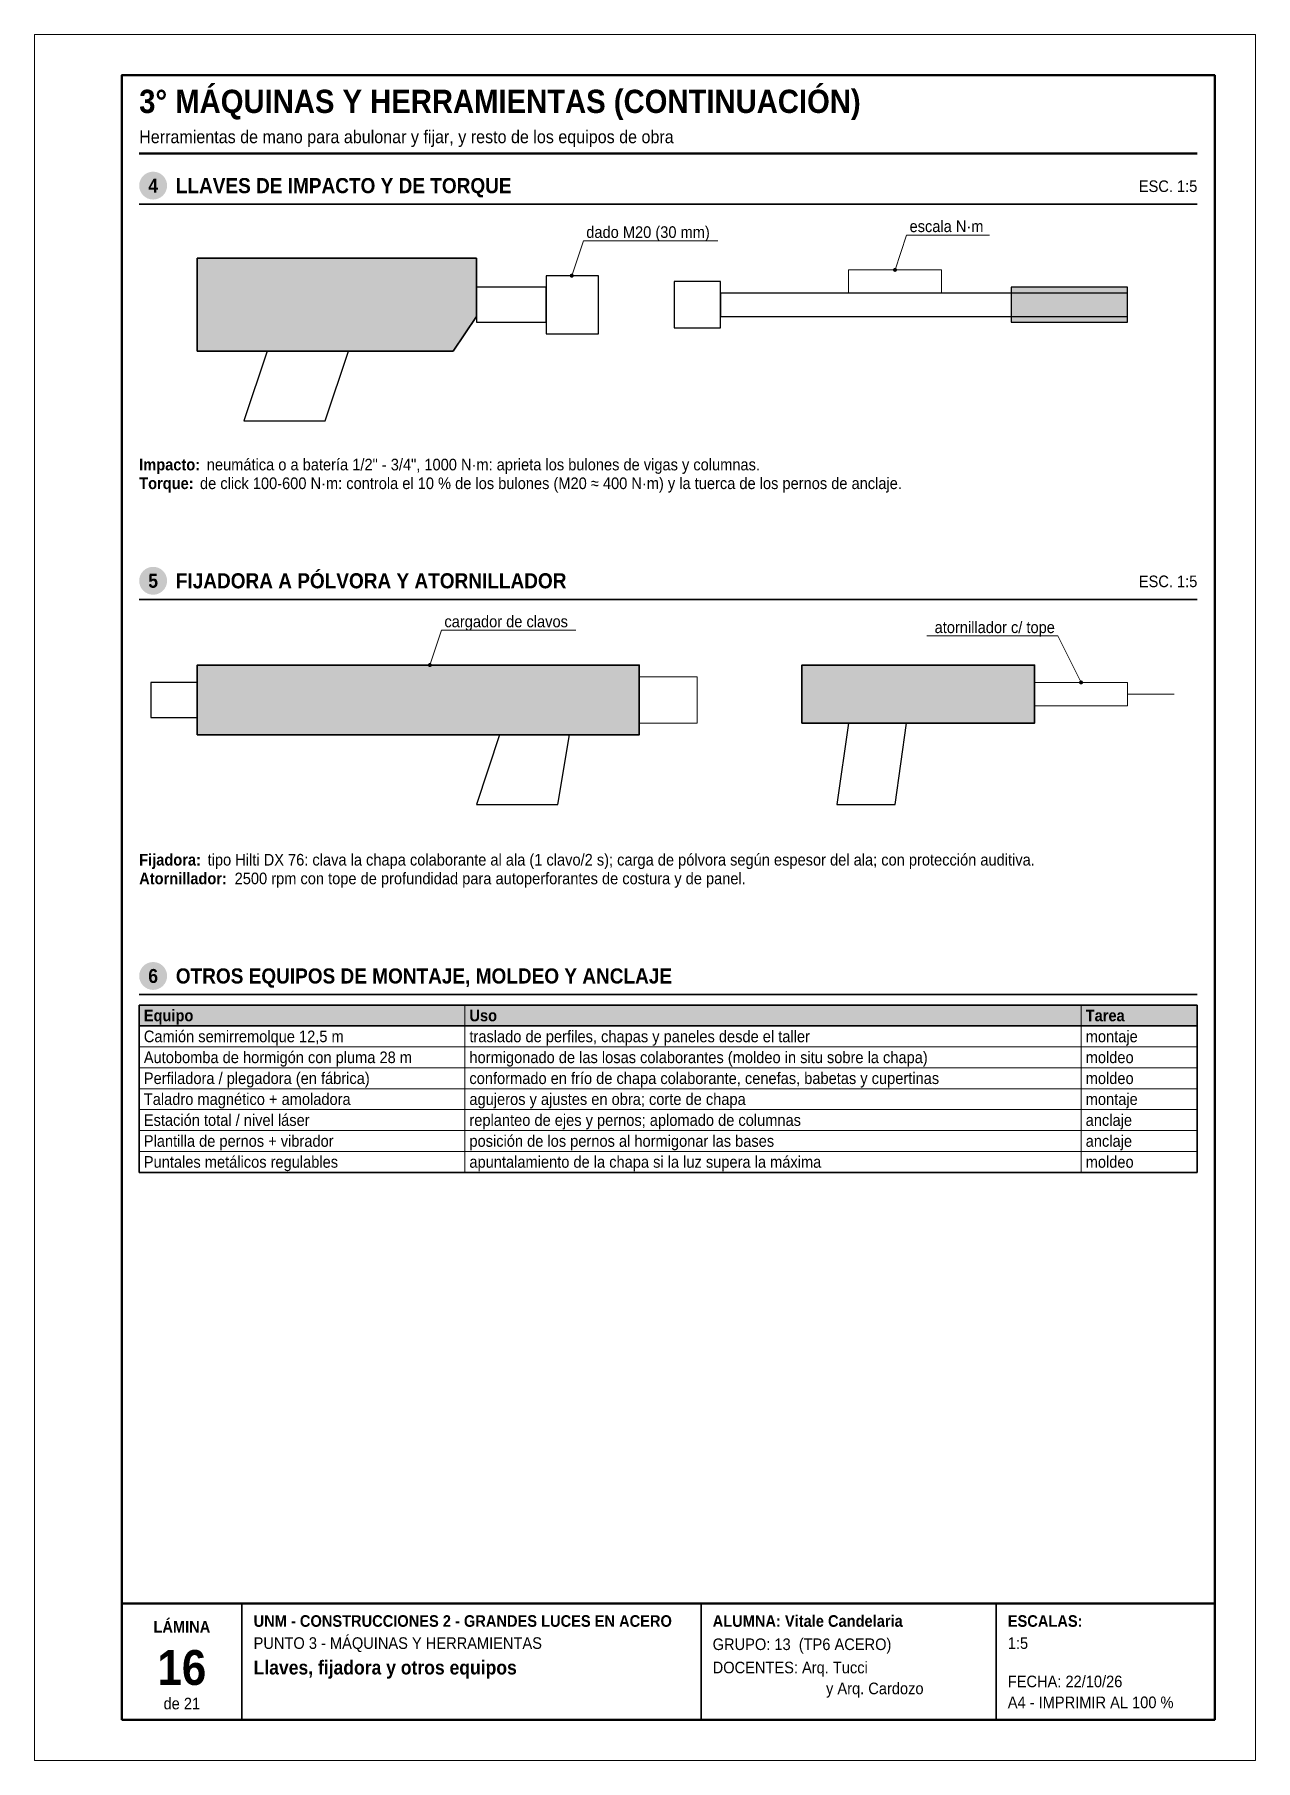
# Model space of a CAD drawing. Header units: millimetres. Extents: x 0 to 210, y 0 to 297.
import ezdxf
from ezdxf.enums import TextEntityAlignment as Align

# ---------------------------------------------------------------- set-up
doc = ezdxf.new("R2010")
doc.units = ezdxf.units.MM
doc.header["$LTSCALE"] = 0.35
for name, color, linetype in [('0-MARCO', 7, 'Continuous'), ('1-SECCION', 7, 'Continuous'), ('1-VISTA', 7, 'Continuous'), ('2-RAYADO', 8, 'Continuous'), ('3-REFS', 7, 'Continuous'), ('3-TABLAS', 7, 'Continuous'), ('3-TEXTOS', 7, 'Continuous'), ('3-TITULOS', 7, 'Continuous')]:
    doc.layers.add(name, color=color, linetype=linetype)
doc.styles.add('ARIAL', font='arial.ttf')
doc.styles.add('ARIAL-NEGRITA', font='arialbd.ttf')

msp = doc.modelspace()

# ---------------------------------------------------------------- hatches: boundary and pattern name
at = {"layer": '2-RAYADO', "true_color": 0xd7d7d7}
h = msp.add_hatch(color=254, dxfattribs=at)
h.dxf.hatch_style = 1
h.paths.add_polyline_path([(28, 242.5), (72, 242.5), (76, 248.5), (76, 258.5), (28, 258.5)])
at = {"layer": '2-RAYADO', "true_color": 0x3c3c3c}
h = msp.add_hatch(color=250, dxfattribs=at)
h.dxf.hatch_style = 1
h.paths.add_polyline_path([(168, 247.5), (188, 247.5), (188, 253.5), (168, 253.5)])
at = {"layer": '2-RAYADO', "true_color": 0xd7d7d7}
h = msp.add_hatch(color=254, dxfattribs=at)
h.dxf.hatch_style = 1
h.paths.add_polyline_path([(28, 176.5), (104, 176.5), (104, 188.5), (28, 188.5)])
h = msp.add_hatch(color=254, dxfattribs=at)
h.dxf.hatch_style = 1
h.paths.add_polyline_path([(132, 178.5), (172, 178.5), (172, 188.5), (132, 188.5)])
at = {"layer": '3-REFS'}
h = msp.add_hatch(color=7, dxfattribs=at)
h.dxf.hatch_style = 1
edge = h.paths.add_edge_path()
edge.add_arc((92.4, 255.5), 0.35, 0, 360)
h = msp.add_hatch(color=7, dxfattribs=at)
h.dxf.hatch_style = 1
edge = h.paths.add_edge_path()
edge.add_arc((148, 256.5), 0.35, 0, 360)
h = msp.add_hatch(color=7, dxfattribs=at)
h.dxf.hatch_style = 1
edge = h.paths.add_edge_path()
edge.add_arc((68, 188.5), 0.35, 0, 360)
h = msp.add_hatch(color=7, dxfattribs=at)
h.dxf.hatch_style = 1
edge = h.paths.add_edge_path()
edge.add_arc((180, 185.5), 0.35, 0, 360)
at = {"layer": '3-TABLAS', "true_color": 0xe6e6e6}
h = msp.add_hatch(color=254, dxfattribs=at)
h.dxf.hatch_style = 1
h.paths.add_polyline_path([(18, 130), (200, 130), (200, 126.4), (18, 126.4)])
at = {"layer": '3-TITULOS'}
h = msp.add_hatch(color=7, dxfattribs=at)
h.dxf.hatch_style = 1
edge = h.paths.add_edge_path()
edge.add_arc((20.4, 271), 2.4, 0, 360)
h = msp.add_hatch(color=7, dxfattribs=at)
h.dxf.hatch_style = 1
edge = h.paths.add_edge_path()
edge.add_arc((20.4, 203), 2.4, 0, 360)
h = msp.add_hatch(color=7, dxfattribs=at)
h.dxf.hatch_style = 1
edge = h.paths.add_edge_path()
edge.add_arc((20.4, 135), 2.4, 0, 360)

# ---------------------------------------------------------------- linework, layer by layer
at = {"layer": '0-MARCO', "color": 9, "lineweight": 0}
msp.add_lwpolyline([(0, 0), (210, 0), (210, 297), (0, 297)], close=True, dxfattribs=at)
at = {"layer": '0-MARCO', "lineweight": 50}
msp.add_lwpolyline([(15, 7), (203, 7), (203, 290), (15, 290)], close=True, dxfattribs=at)
msp.add_lwpolyline([(15, 27), (203, 27)], dxfattribs=at)
at = {"layer": '0-MARCO', "lineweight": 35}
for points in [[(35.68, 7), (35.68, 27)], [(114.64, 7), (114.64, 27)], [(165.4, 7), (165.4, 27)]]:
    msp.add_lwpolyline(points, dxfattribs=at)
at = {"layer": '1-SECCION', "lineweight": 35}
for points in [[(28, 242.5), (72, 242.5), (76, 248.5), (76, 258.5), (28, 258.5)], [(28, 176.5), (104, 176.5), (104, 188.5), (28, 188.5)], [(132, 178.5), (172, 178.5), (172, 188.5), (132, 188.5)]]:
    msp.add_lwpolyline(points, close=True, dxfattribs=at)
at = {"layer": '1-SECCION', "lineweight": 25}
msp.add_lwpolyline([(168, 247.5), (188, 247.5), (188, 253.5), (168, 253.5)], close=True, dxfattribs=at)
at = {"layer": '1-VISTA', "lineweight": 25}
for points in [[(88, 245.5), (97, 245.5), (97, 255.5), (88, 255.5)], [(76, 247.5), (88, 247.5), (88, 253.5), (76, 253.5)], [(110, 246.5), (118, 246.5), (118, 254.5), (110, 254.5)], [(118, 248.5), (188, 248.5), (188, 252.5), (118, 252.5)], [(20, 179.5), (28, 179.5), (28, 185.5), (20, 185.5)]]:
    msp.add_lwpolyline(points, close=True, dxfattribs=at)
at = {"layer": '1-VISTA', "lineweight": 13}
msp.add_lwpolyline([(140, 252.5), (156, 252.5), (156, 256.5), (140, 256.5)], close=True, dxfattribs=at)
at = {"layer": '1-VISTA', "lineweight": 25}
for points in [[(40, 242.5), (36, 230.5), (50, 230.5), (54, 242.5)], [(140, 178.5), (138, 164.5), (148, 164.5), (150, 178.5)], [(80, 176.5), (76, 164.5), (90, 164.5), (92, 176.5)]]:
    msp.add_lwpolyline(points, dxfattribs=at)
at = {"layer": '1-VISTA', "lineweight": 18}
for points in [[(104, 178.5), (114, 178.5), (114, 186.5), (104, 186.5)], [(172, 181.5), (188, 181.5), (188, 185.5), (172, 185.5)]]:
    msp.add_lwpolyline(points, close=True, dxfattribs=at)
msp.add_lwpolyline([(188, 183.5), (196, 183.5)], dxfattribs=at)
at = {"layer": '3-REFS', "lineweight": 13}
for points in [[(92.4, 255.5), (94.4, 261.5)], [(94.4, 261.5), (117.5, 261.5)], [(148, 256.5), (150, 262.5)], [(150, 262.5), (164.23, 262.5)], [(68, 188.5), (70, 194.5)], [(70, 194.5), (93.11, 194.5)], [(176, 193.5), (153.48, 193.5)], [(180, 185.5), (176, 193.5)]]:
    msp.add_lwpolyline(points, dxfattribs=at)
at = {"layer": '3-TABLAS', "lineweight": 35}
for points in [[(18, 130), (200, 130)], [(18, 130), (18, 101.2)], [(200, 130), (200, 101.2)], [(18, 126.4), (200, 126.4)], [(18, 101.2), (200, 101.2)]]:
    msp.add_lwpolyline(points, dxfattribs=at)
at = {"layer": '3-TABLAS', "lineweight": 13}
for points in [[(74, 130), (74, 101.2)], [(180, 130), (180, 101.2)], [(18, 122.8), (200, 122.8)], [(18, 119.2), (200, 119.2)], [(18, 115.6), (200, 115.6)], [(18, 112), (200, 112)], [(18, 108.4), (200, 108.4)], [(18, 104.8), (200, 104.8)]]:
    msp.add_lwpolyline(points, dxfattribs=at)
at = {"layer": '3-TITULOS', "lineweight": 50}
msp.add_lwpolyline([(18, 276.5), (200, 276.5)], dxfattribs=at)
at = {"layer": '3-TITULOS', "lineweight": 35}
for points in [[(18, 267.8), (200, 267.8)], [(18, 199.8), (200, 199.8)], [(18, 131.8), (200, 131.8)]]:
    msp.add_lwpolyline(points, dxfattribs=at)

# ---------------------------------------------------------------- texts
at = {"layer": '3-TABLAS', "width": 0.9}
for s, style, p in [('Equipo', 'ARIAL-NEGRITA', (18.8, 127.2)), ('Uso', 'ARIAL-NEGRITA', (74.8, 127.2)), ('Tarea', 'ARIAL-NEGRITA', (180.8, 127.2)), ('Camión semirremolque 12,5 m', 'ARIAL', (18.8, 123.6)), ('traslado de perfiles, chapas y paneles desde el taller', 'ARIAL', (74.8, 123.6)), ('montaje', 'ARIAL', (180.8, 123.6)), ('Autobomba de hormigón con pluma 28 m', 'ARIAL', (18.8, 120)), ('hormigonado de las losas colaborantes (moldeo in situ sobre la chapa)', 'ARIAL', (74.8, 120)), ('moldeo', 'ARIAL', (180.8, 120)), ('Perfiladora / plegadora (en fábrica)', 'ARIAL', (18.8, 116.4)), ('conformado en frío de chapa colaborante, cenefas, babetas y cupertinas', 'ARIAL', (74.8, 116.4)), ('moldeo', 'ARIAL', (180.8, 116.4)), ('Taladro magnético + amoladora', 'ARIAL', (18.8, 112.8)), ('agujeros y ajustes en obra; corte de chapa', 'ARIAL', (74.8, 112.8)), ('montaje', 'ARIAL', (180.8, 112.8)), ('Estación total / nivel láser', 'ARIAL', (18.8, 109.2)), ('replanteo de ejes y pernos; aplomado de columnas', 'ARIAL', (74.8, 109.2)), ('anclaje', 'ARIAL', (180.8, 109.2)), ('Plantilla de pernos + vibrador', 'ARIAL', (18.8, 105.6)), ('posición de los pernos al hormigonar las bases', 'ARIAL', (74.8, 105.6)), ('anclaje', 'ARIAL', (180.8, 105.6)), ('Puntales metálicos regulables', 'ARIAL', (18.8, 102)), ('apuntalamiento de la chapa si la luz supera la máxima', 'ARIAL', (74.8, 102)), ('moldeo', 'ARIAL', (180.8, 102))]:
    msp.add_text(s, height=2, dxfattribs=dict(at, style=style)).set_placement(p)
at = {"layer": '3-TEXTOS', "width": 0.9}
for s, height, style, p in [('escala N·m', 2, 'ARIAL', (150.5, 263)), ('dado M20 (30 mm)', 2, 'ARIAL', (94.9, 262)), ('Impacto:', 2, 'ARIAL-NEGRITA', (18, 222)), ('neumática o a batería 1/2" - 3/4", 1000 N·m: aprieta los bulones de vigas y columnas.', 2, 'ARIAL', (29.63, 222)), ('Torque:', 2, 'ARIAL-NEGRITA', (18, 218.78)), ('de click 100-600 N·m: controla el 10 % de los bulones (M20 ≈ 400 N·m) y la tuerca de los pernos de anclaje.', 2, 'ARIAL', (28.46, 218.78)), ('cargador de clavos', 2, 'ARIAL', (70.5, 195)), ('Fijadora:', 2, 'ARIAL-NEGRITA', (18, 154)), ('tipo Hilti DX 76: clava la chapa colaborante al ala (1 clavo/2 s); carga de pólvora según espesor del ala; con protección auditiva.', 2, 'ARIAL', (29.77, 154)), ('Atornillador:', 2, 'ARIAL-NEGRITA', (18, 150.78)), ('2500 rpm con tope de profundidad para autoperforantes de costura y de panel.', 2, 'ARIAL', (34.42, 150.78)), ('UNM - CONSTRUCCIONES 2 - GRANDES LUCES EN ACERO', 2, 'ARIAL-NEGRITA', (37.68, 23)), ('ALUMNA: Vitale Candelaria', 2, 'ARIAL-NEGRITA', (116.64, 23)), ('ESCALAS:', 2, 'ARIAL-NEGRITA', (167.4, 23)), ('PUNTO 3 - MÁQUINAS Y HERRAMIENTAS', 2, 'ARIAL', (37.68, 19.2)), ('GRUPO: 13  (TP6 ACERO)', 2, 'ARIAL', (116.64, 19)), ('1:5', 2, 'ARIAL', (167.4, 19.2)), ('Llaves, fijadora y otros equipos', 2.4, 'ARIAL-NEGRITA', (37.68, 14.8)), ('DOCENTES: Arq. Tucci', 2, 'ARIAL', (116.64, 15)), ('y Arq. Cardozo', 2, 'ARIAL', (136.14, 11.4)), ('FECHA: 22/10/26', 2, 'ARIAL', (167.4, 12.6)), ('A4 - IMPRIMIR AL 100 %', 2, 'ARIAL', (167.4, 9))]:
    msp.add_text(s, height=height, dxfattribs=dict(at, style=style)).set_placement(p)
at = {"layer": '3-TEXTOS', "style": 'ARIAL', "width": 0.9}
msp.add_text('atornillador c/ tope', height=2, dxfattribs=at).set_placement((175.5, 194), align=Align.RIGHT)
at = {"layer": '3-TITULOS', "width": 0.9}
for s, height, style, p in [('3° MÁQUINAS Y HERRAMIENTAS (CONTINUACIÓN)', 4, 'ARIAL-NEGRITA', (18, 283.5)), ('Herramientas de mano para abulonar y fijar, y resto de los equipos de obra', 2.2, 'ARIAL', (18, 278.3))]:
    msp.add_text(s, height=height, dxfattribs=dict(at, style=style)).set_placement(p)
at = {"layer": '3-TITULOS', "color": 7, "true_color": 0xffffff, "style": 'ARIAL-NEGRITA', "width": 0.9}
for s, p in [('4', (20.4, 271)), ('5', (20.4, 203)), ('6', (20.4, 135))]:
    msp.add_text(s, height=2.4, dxfattribs=at).set_placement(p, align=Align.MIDDLE_CENTER)
at = {"layer": '3-TITULOS', "style": 'ARIAL-NEGRITA', "width": 0.9}
for s, p in [('LLAVES DE IMPACTO Y DE TORQUE', (24.3, 271)), ('FIJADORA A PÓLVORA Y ATORNILLADOR', (24.3, 203)), ('OTROS EQUIPOS DE MONTAJE, MOLDEO Y ANCLAJE', (24.3, 135))]:
    msp.add_text(s, height=2.6, dxfattribs=at).set_placement(p, align=Align.MIDDLE_LEFT)
at = {"layer": '3-TITULOS', "style": 'ARIAL', "width": 0.9}
for p in [(200, 270.9), (200, 202.9)]:
    msp.add_text('ESC. 1:5', height=2, dxfattribs=at).set_placement(p, align=Align.MIDDLE_RIGHT)
at = {"layer": '3-TITULOS', "width": 0.9}
for s, height, style, p in [('LÁMINA', 2, 'ARIAL-NEGRITA', (25.34, 23)), ('16', 6, 'ARIAL-NEGRITA', (25.34, 16)), ('de 21', 2, 'ARIAL', (25.34, 9.8))]:
    msp.add_text(s, height=height, dxfattribs=dict(at, style=style)).set_placement(p, align=Align.MIDDLE_CENTER)

doc.saveas('drawing.dxf')
